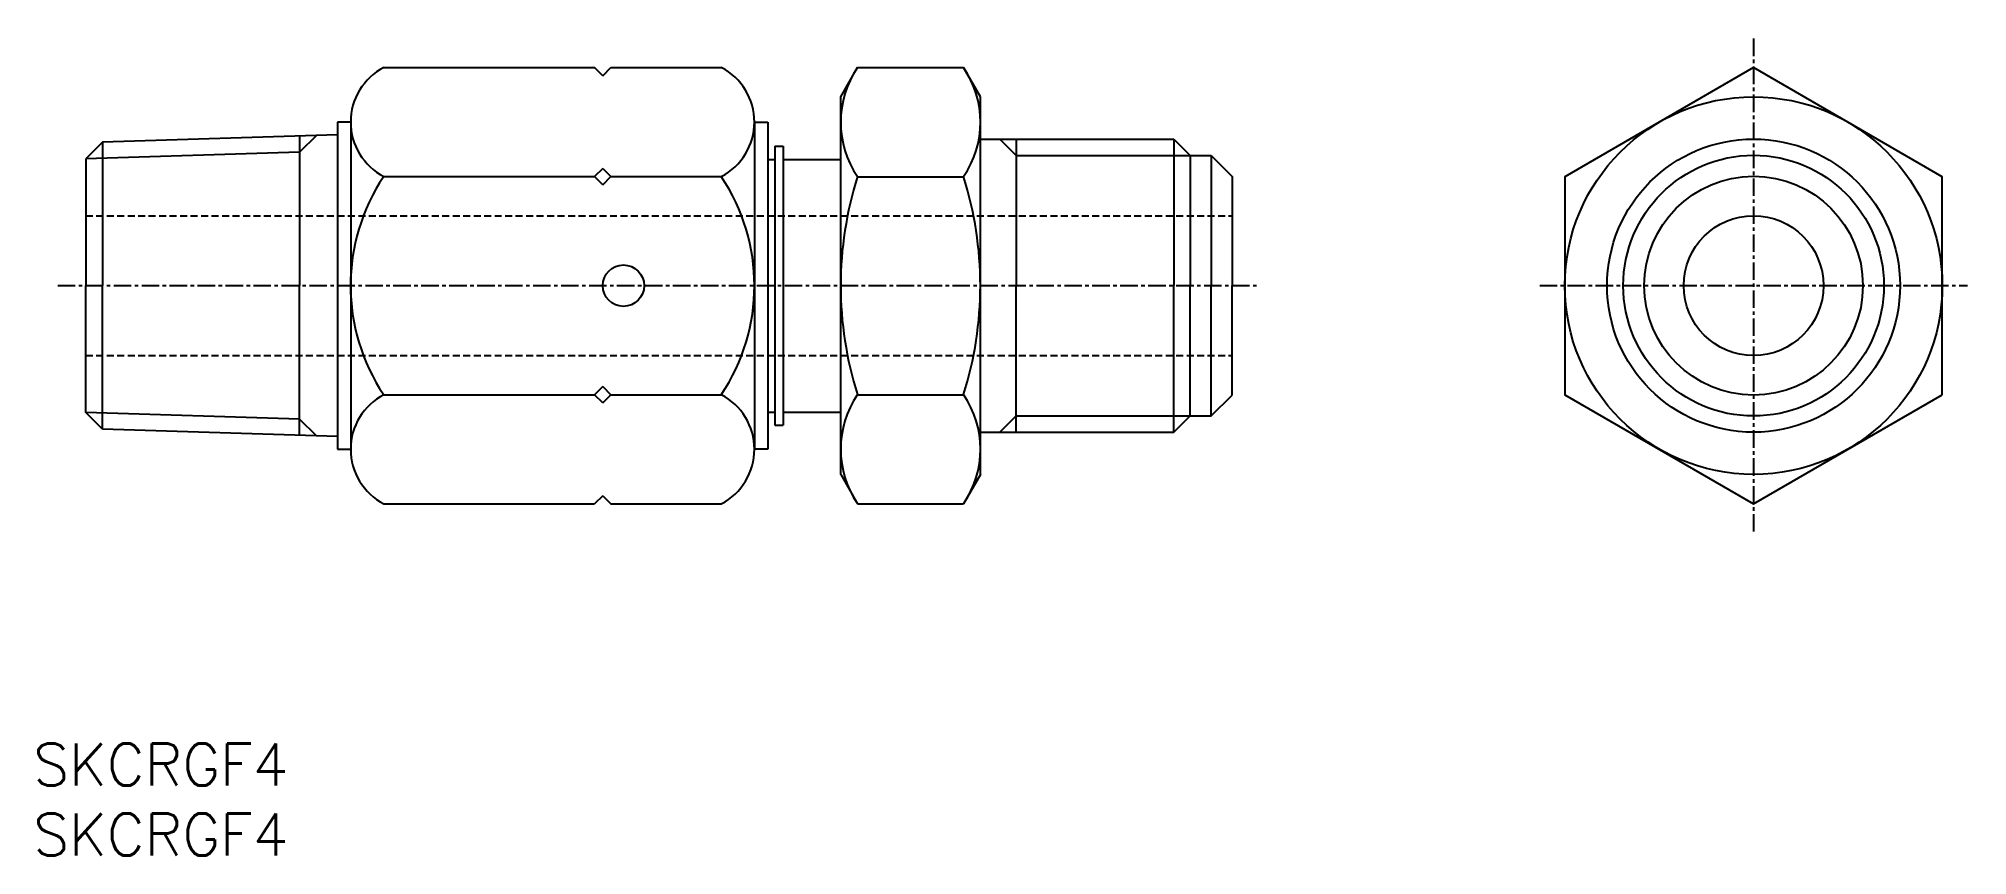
# Model space of a CAD drawing. Extents: x 73 to 211, y 63 to 122.
import ezdxf
from ezdxf.enums import TextEntityAlignment as Align

# ---------------------------------------------------------------- set-up
doc = ezdxf.new("R2010")
doc.units = 0
doc.linetypes.add('CENTER', pattern=[2, 1.25, -0.25, 0.25, -0.25])
doc.linetypes.add('DASHED', pattern=[0.75, 0.5, -0.25])
doc.layers.get('0').update_dxf_attribs({"linetype": 'CONTINUOUS'})
doc.layers.add('CENTER', color=1, linetype='CENTER')
doc.styles.get("Standard").update_dxf_attribs({"font": 'txt.shx', "bigfont": 'extfont.shx'})

msp = doc.modelspace()

# ---------------------------------------------------------------- linework, layer by layer
for p, q in [((97.89, 119.6), (112.97, 119.6)), ((113.55, 119.01), (112.97, 119.6)), ((113.55, 119.01), (114.14, 119.6)), ((114.14, 119.6), (122.03, 119.6)), ((94.57, 114.78), (77.77, 114.26)), ((91.87, 114.7), (91.87, 104)), ((94.57, 115.7), (94.57, 92.3)), ((95.52, 115.7), (94.57, 115.7)), ((95.52, 115.7), (95.52, 92.3)), ((124.4, 115.7), (124.4, 92.3)), ((124.4, 115.7), (125.35, 115.7)), ((125.35, 115.7), (125.35, 92.3)), ((77.77, 114.26), (76.57, 113.06)), ((77.77, 114.26), (77.77, 104)), ((125.85, 113.97), (125.85, 94.03)), ((125.85, 113.97), (126.46, 113.97)), ((126.46, 113.97), (126.46, 94.03)), ((140.57, 114.47), (154.4, 114.47)), ((143.12, 114.47), (143.12, 104)), ((154.4, 114.47), (154.4, 104)), ((154.4, 114.47), (155.57, 113.31)), ((155.57, 113.31), (157.07, 113.31)), ((155.57, 113.31), (155.57, 104)), ((157.07, 113.31), (157.07, 104)), ((157.07, 113.31), (158.57, 111.81)), ((76.57, 113.06), (76.57, 104)), ((97.89, 111.8), (112.97, 111.8)), ((113.55, 112.38), (112.97, 111.8)), ((113.55, 111.21), (112.97, 111.8)), ((113.55, 112.38), (114.14, 111.8)), ((113.55, 111.21), (114.14, 111.8)), ((114.14, 111.8), (122.03, 111.8)), ((125.35, 113.03), (125.85, 113.03)), ((126.46, 113.03), (130.57, 113.03)), ((158.57, 111.81), (158.57, 104)), ((76.57, 94.94), (76.57, 104)), ((77.77, 93.74), (77.77, 104)), ((91.87, 93.3), (91.87, 104)), ((143.12, 93.52), (143.12, 104)), ((154.4, 93.52), (154.4, 104)), ((155.57, 94.68), (155.57, 104)), ((157.07, 94.68), (157.07, 104)), ((158.57, 96.18), (158.57, 104)), ((113.55, 96.78), (112.97, 96.2)), ((113.55, 96.78), (114.14, 96.2)), ((97.89, 96.2), (112.97, 96.2)), ((113.55, 95.61), (112.97, 96.2)), ((113.55, 95.61), (114.14, 96.2)), ((114.14, 96.2), (122.03, 96.2)), ((157.07, 94.68), (158.57, 96.18)), ((77.77, 93.74), (76.57, 94.94)), ((125.35, 94.96), (125.85, 94.96)), ((125.85, 94.03), (126.46, 94.03)), ((126.46, 94.96), (130.57, 94.96)), ((154.4, 93.52), (155.57, 94.68)), ((155.57, 94.68), (157.07, 94.68)), ((94.57, 93.21), (77.77, 93.74)), ((140.57, 93.52), (154.4, 93.52)), ((94.57, 92.3), (95.52, 92.3)), ((125.35, 92.3), (124.4, 92.3)), ((97.89, 88.4), (112.97, 88.4)), ((113.55, 88.98), (112.97, 88.4)), ((113.55, 88.98), (114.14, 88.4)), ((114.14, 88.4), (122.03, 88.4))]:
    msp.add_line(p, q)
at = {"color": 7, "linetype": 'CONTINUOUS'}
for p, q in [((130.57, 117.5), (131.77, 119.59)), ((131.77, 119.59), (139.36, 119.59)), ((140.57, 117.5), (139.36, 119.59)), ((130.57, 90.5), (130.57, 117.5)), ((140.57, 90.5), (140.57, 117.5)), ((140.57, 90.5), (140.57, 117.5)), ((202.62, 115.69), (202.62, 115.69)), ((205.99, 113.74), (205.99, 113.74)), ((131.77, 111.79), (139.36, 111.79)), ((131.77, 96.2), (139.36, 96.2)), ((130.57, 90.5), (131.77, 88.41)), ((140.57, 90.5), (139.36, 88.41)), ((131.77, 88.41), (139.36, 88.41))]:
    msp.add_line(p, q, dxfattribs=at)
at = {"color": 3}
for p, q in [((93.07, 114.74), (91.87, 113.54)), ((91.87, 113.54), (76.57, 113.06)), ((141.95, 114.47), (143.12, 113.31)), ((143.12, 113.31), (155.57, 113.31)), ((91.87, 94.46), (76.57, 94.94)), ((93.07, 93.26), (91.87, 94.46)), ((141.95, 93.52), (143.12, 94.68)), ((143.12, 94.68), (155.57, 94.68))]:
    msp.add_line(p, q, dxfattribs=at)
at = {"color": 3, "linetype": 'DASHED'}
for p, q in [((76.57, 109), (158.57, 109)), ((76.57, 99), (158.57, 99))]:
    msp.add_line(p, q, dxfattribs=at)
at = {"color": 7, "linetype": 'CONTINUOUS'}
msp.add_lwpolyline([(209.37, 96.2), (209.37, 111.79), (195.87, 119.59), (182.37, 111.79), (182.37, 96.2), (195.87, 88.41)], close=True, dxfattribs=at)
for radius in [13.5, 10.48, 7.82, 5]:
    msp.add_circle((195.87, 104), radius, dxfattribs=at)
at = {"color": 3}
msp.add_circle((195.87, 104), 9.32, dxfattribs=at)
msp.add_circle((115.03, 104), 1.48)
for centre, radius, start, end in [((99.91, 115.7), 4.39, 117.4231, 242.5769), ((120.01, 115.7), 4.39, 297.4231, 62.5769), ((109.53, 104), 14.02, 146.1954, 213.8046), ((110.38, 104), 14.02, 326.1954, 33.8046), ((99.91, 92.3), 4.39, 117.4231, 242.5769), ((120.01, 92.3), 4.39, 297.4231, 62.5769)]:
    msp.add_arc(centre, radius, start, end)
at = {"color": 7, "linetype": 'CONTINUOUS'}
for centre, radius, start, end in [((137.47, 115.69), 6.9, 145.6157, 214.3843), ((133.67, 115.69), 6.9, 325.6157, 34.3843), ((156.36, 104), 25.79, 162.412, 197.588), ((114.77, 104), 25.79, 342.412, 17.588), ((137.47, 92.31), 6.9, 145.6157, 214.3843), ((133.67, 92.31), 6.9, 325.6157, 34.3843)]:
    msp.add_arc(centre, radius, start, end, dxfattribs=at)
at = {"layer": 'CENTER', "color": 1, "linetype": 'CENTER'}
for p, q in [((195.87, 121.66), (195.87, 86.33)), ((180.57, 104), (211.17, 104))]:
    msp.add_line(p, q, dxfattribs=at)
at = {"layer": 'CENTER'}
msp.add_line((74.57, 104), (160.57, 104), dxfattribs=at)

# ---------------------------------------------------------------- texts
at = {"color": 7, "linetype": 'CONTINUOUS'}
for p in [(72.81, 69.76), (72.81, 64.76)]:
    msp.add_text('SKCRGF4', height=3, dxfattribs=at).set_placement(p, align=Align.MIDDLE_LEFT)

doc.saveas('drawing.dxf')
